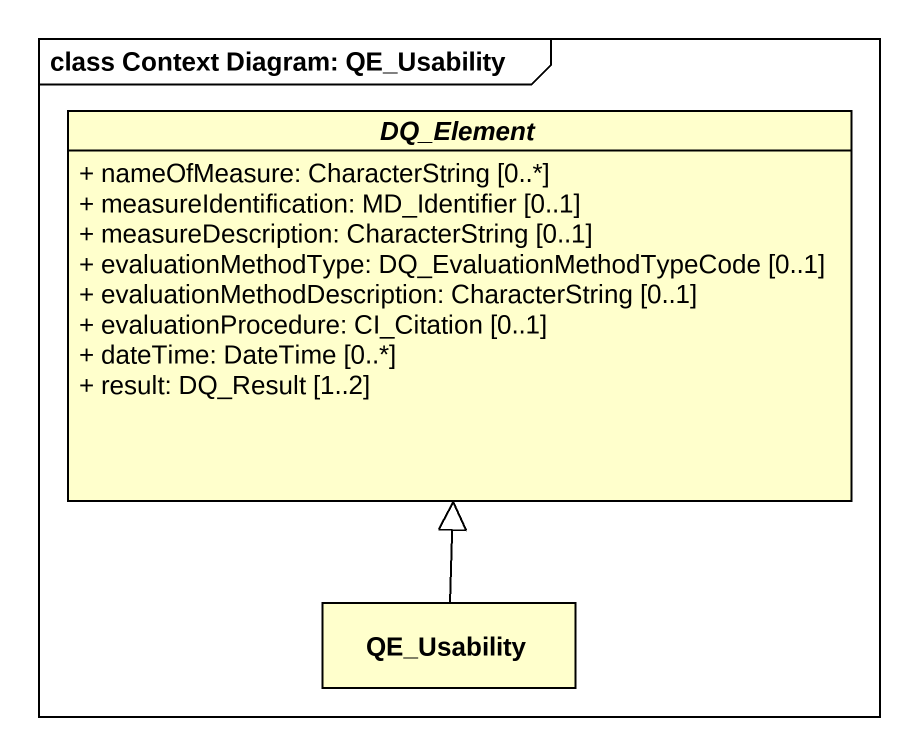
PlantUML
@startuml
mainframe class Context Diagram: QE_Usability
hide circle
hide empty members
skinparam classAttributeIconSize 0
abstract class DQ_Element {
  + nameOfMeasure: CharacterString [0..*]
  + measureIdentification: MD_Identifier [0..1]
  + measureDescription: CharacterString [0..1]
  + evaluationMethodType: DQ_EvaluationMethodTypeCode [0..1]
  + evaluationMethodDescription: CharacterString [0..1]
  + evaluationProcedure: CI_Citation [0..1]
  + dateTime: DateTime [0..*]
  + result: DQ_Result [1..2]
}
class QE_Usability
QE_Usability -up-|> DQ_Element
@enduml
